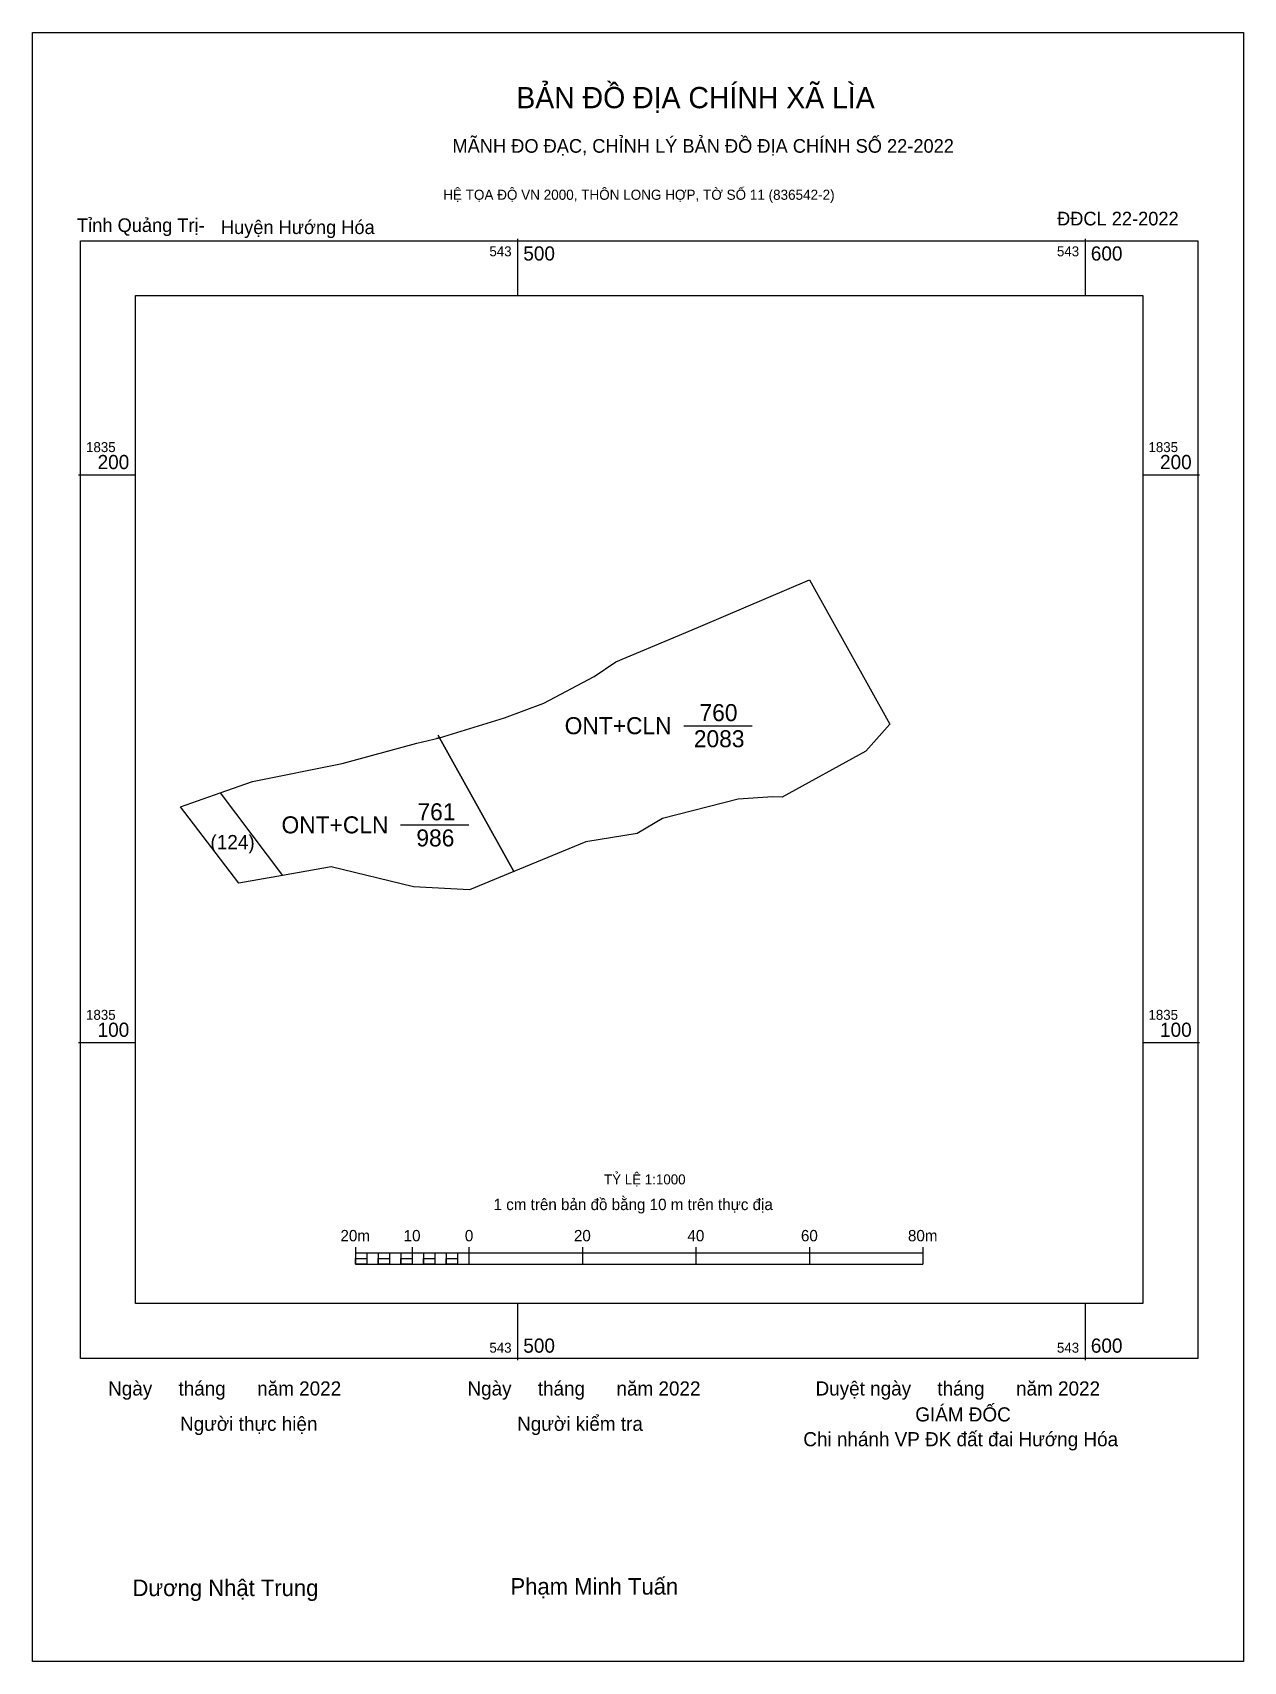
# Model space of a CAD drawing. Extents: x 543415 to 543628, y 1834991 to 1835278.
import ezdxf

# ---------------------------------------------------------------- set-up
doc = ezdxf.new("R2010")
doc.units = 0
for name, color, linetype in [('Level 10', 7, 'Continuous'), ('Level 13', 7, 'Continuous'), ('Level 15', 7, 'Continuous'), ('Level 23', 7, 'Continuous'), ('Level 27', 7, 'Continuous'), ('Level 29', 7, 'Continuous'), ('Level 50', 7, 'Continuous'), ('Level 6', 7, 'Continuous'), ('Level 62', 7, 'Continuous'), ('Level 63', 7, 'Continuous'), ('Level 9', 7, 'Continuous')]:
    doc.layers.add(name, color=color, linetype=linetype)

msp = doc.modelspace()

# ---------------------------------------------------------------- linework, layer by layer
at = {"layer": 'Level 10'}
for points in [[(543512.04, 1835135.32), (543499.33, 1835130.1), (543486.22, 1835153.67), (543497.71, 1835157.17), (543504.64, 1835159.76), (543513.48, 1835164.49), (543517.31, 1835167.05), (543528.54, 1835171.73), (543532.31, 1835173.34), (543551.44, 1835181.52), (543565.59, 1835156.1), (543561.37, 1835151.3), (543546.61, 1835143.23), (543544.97, 1835143.25), (543538.85, 1835142.84), (543525.5, 1835139.47), (543521.05, 1835136.83)], [(543499.33, 1835130.1), (543491.5, 1835126.88), (543481.68, 1835127.4), (543467.15, 1835130.95), (543458.58, 1835129.42), (543450.86, 1835128.04), (543440.61, 1835141.5), (543447.61, 1835143.96), (543453.31, 1835145.96), (543469.09, 1835149.14), (543482.26, 1835152.71), (543486.22, 1835153.67)]]:
    msp.add_lwpolyline(points, close=True, dxfattribs=at)
at = {"layer": 'Level 15'}
msp.add_lwpolyline([(543414.53, 1835277.9), (543627.89, 1835277.9), (543627.89, 1834990.98), (543414.53, 1834990.98)], close=True, dxfattribs=at)
at = {"layer": 'Level 23'}
for p, q in [((543485.97, 1835154.13), (543486.22, 1835153.67)), ((543486.22, 1835153.67), (543485.71, 1835153.55)), ((543486.22, 1835153.67), (543499.33, 1835130.1))]:
    msp.add_line(p, q, dxfattribs=at)
at = {"layer": 'Level 27'}
for p, q in [((543532.31, 1835173.34), (543532.31, 1835173.35)), ((543486.22, 1835153.67), (543486.21, 1835153.67)), ((543486.22, 1835153.67), (543486.22, 1835153.68)), ((543561.37, 1835151.3), (543561.38, 1835151.31)), ((543521.05, 1835136.83), (543521.04, 1835136.83)), ((543499.33, 1835130.1), (543499.32, 1835130.09))]:
    msp.add_line(p, q, dxfattribs=at)
at = {"layer": 'Level 29'}
for p, q in [((543529.29, 1835155.81), (543541.3, 1835155.81)), ((543479.39, 1835138.34), (543491.4, 1835138.34))]:
    msp.add_line(p, q, dxfattribs=at)
at = {"layer": 'Level 50'}
msp.add_lwpolyline([(543447.61, 1835143.96), (543458.6, 1835129.42)], dxfattribs=at)
at = {"layer": 'Level 62'}
msp.add_lwpolyline([(543432.65, 1835231.56), (543610.16, 1835231.56), (543610.16, 1835054.04), (543432.65, 1835054.04)], close=True, dxfattribs=at)
at = {"layer": 'Level 63'}
for p, q in [((543500, 1835241.56), (543500, 1835231.56)), ((543600, 1835241.56), (543600, 1835231.56)), ((543422.65, 1835200), (543432.65, 1835200)), ((543610.16, 1835200), (543620.16, 1835200)), ((543422.65, 1835100), (543432.65, 1835100)), ((543610.16, 1835100), (543620.16, 1835100)), ((543471.41, 1835063.98), (543471.41, 1835060.98)), ((543471.41, 1835062.98), (543571.41, 1835062.98)), ((543473.41, 1835062.98), (543473.41, 1835060.98)), ((543475.41, 1835062.98), (543475.41, 1835060.98)), ((543477.41, 1835062.98), (543477.41, 1835060.98)), ((543479.41, 1835062.98), (543479.41, 1835060.98)), ((543481.41, 1835063.98), (543481.41, 1835060.98)), ((543481.41, 1835062.98), (543481.41, 1835060.98)), ((543483.41, 1835062.98), (543483.41, 1835060.98)), ((543485.41, 1835062.98), (543485.41, 1835060.98)), ((543487.41, 1835062.98), (543487.41, 1835060.98)), ((543489.41, 1835062.98), (543489.41, 1835060.98)), ((543491.41, 1835063.98), (543491.41, 1835060.98)), ((543491.41, 1835062.98), (543491.41, 1835060.98)), ((543511.41, 1835063.98), (543511.41, 1835060.98)), ((543531.41, 1835063.98), (543531.41, 1835060.98)), ((543551.41, 1835063.98), (543551.41, 1835060.98)), ((543571.41, 1835063.98), (543571.41, 1835060.98)), ((543471.41, 1835060.98), (543571.41, 1835060.98)), ((543500, 1835054.04), (543500, 1835044.04)), ((543600, 1835054.04), (543600, 1835044.04))]:
    msp.add_line(p, q, dxfattribs=at)
for points in [[(543422.96, 1835241.24), (543619.85, 1835241.24), (543619.85, 1835044.36), (543422.96, 1835044.36)], [(543471.41, 1835061.98), (543473.41, 1835061.98), (543473.41, 1835060.98), (543471.41, 1835060.98)], [(543471.41, 1835061.98), (543473.41, 1835061.98), (543473.41, 1835060.98), (543471.41, 1835060.98)], [(543475.41, 1835061.98), (543477.41, 1835061.98), (543477.41, 1835060.98), (543475.41, 1835060.98)], [(543479.41, 1835061.98), (543481.41, 1835061.98), (543481.41, 1835060.98), (543479.41, 1835060.98)], [(543483.41, 1835061.98), (543485.41, 1835061.98), (543485.41, 1835060.98), (543483.41, 1835060.98)], [(543487.41, 1835061.98), (543489.41, 1835061.98), (543489.41, 1835060.98), (543487.41, 1835060.98)]]:
    msp.add_lwpolyline(points, close=True, dxfattribs=at)

# ---------------------------------------------------------------- texts
at = {"layer": 'Level 10'}
msp.add_text('(124)', height=2.5, dxfattribs=at).set_placement((543445.87, 1835134.05))
at = {"layer": 'Level 13'}
for s, p in [('760', (543532.05, 1835156.61)), ('ONT+CLN', (543508.29, 1835154.31)), ('2083', (543531.05, 1835152.01)), ('ONT+CLN', (543458.4, 1835136.84)), ('761', (543482.35, 1835139.14)), ('986', (543482.16, 1835134.54))]:
    msp.add_text(s, height=3, dxfattribs=at).set_placement(p)
at = {"layer": 'Level 6'}
msp.add_text('TỶ LỆ 1:1000', height=1.7579, dxfattribs=at).set_placement((543515.22, 1835075.01))
at = {"layer": 'Level 63'}
for s, height, p in [('BẢN ĐỒ ĐỊA CHÍNH XÃ LÌA', 3.7437, (543499.77, 1835264.57)), ('MÃNH ĐO ĐẠC, CHỈNH LÝ BẢN ĐỒ ĐỊA CHÍNH SỐ 22-2022', 2.4022, (543488.52, 1835256.73)), ('HỆ TỌA ĐỘ VN 2000, THÔN LONG HỢP, TỜ SỐ 11 (836542-2)', 1.7782, (543486.89, 1835248.44)), ('543', 1.75, (543495.03, 1835238.49)), ('500', 2.5, (543501, 1835237.74)), ('543', 1.75, (543595.03, 1835238.49)), ('600', 2.5, (543601, 1835237.74)), ('1835', 1.75, (543423.96, 1835204)), ('1835', 1.75, (543611.16, 1835204)), ('200', 2.5, (543425.99, 1835201)), ('200', 2.5, (543613.19, 1835201)), ('1835', 1.75, (543423.96, 1835104)), ('1835', 1.75, (543611.16, 1835104)), ('100', 2.5, (543425.99, 1835101)), ('100', 2.5, (543613.19, 1835101)), ('1 cm trên bản đồ bằng 10 m trên thực địa', 2, (543495.76, 1835070.48)), ('20m', 2, (543468.78, 1835064.98)), ('10', 2, (543479.92, 1835064.98)), ('0', 2, (543490.7, 1835064.98)), ('20', 2, (543509.92, 1835064.98)), ('40', 2, (543529.92, 1835064.98)), ('60', 2, (543549.92, 1835064.98)), ('80m', 2, (543568.78, 1835064.98)), ('500', 2.5, (543501, 1835045.36)), ('600', 2.5, (543601, 1835045.36)), ('543', 1.75, (543495.03, 1835045.36)), ('543', 1.75, (543595.03, 1835045.36)), ('Ngày     tháng      năm 2022', 2.4883, (543427.85, 1835037.82)), ('Ngày     tháng      năm 2022', 2.4883, (543491.16, 1835037.82)), ('Duyệt ngày     tháng      năm 2022', 2.4883, (543552.5, 1835037.82)), ('GIÁM ĐỐC', 2.488, (543570.07, 1835033.25)), ('Người thực hiện', 2.4883, (543440.52, 1835031.6)), ('Người kiểm tra', 2.4883, (543499.91, 1835031.6)), ('Chi nhánh VP ĐK đất đai Hướng Hóa', 2.4883, (543550.34, 1835028.88)), ('Dương Nhật Trung', 2.9024, (543432.14, 1835002.49)), ('Phạm Minh Tuấn', 2.9024, (543498.74, 1835002.75))]:
    msp.add_text(s, height=height, dxfattribs=at).set_placement(p)
at = {"layer": 'Level 9'}
for s, p in [('ĐĐCL 22-2022', (543595.05, 1835243.93)), ('Tỉnh Quảng Trị-', (543422.37, 1835242.77)), ('Huyện Hướng Hóa', (543447.71, 1835242.41))]:
    msp.add_text(s, height=2.4022, dxfattribs=at).set_placement(p)

doc.saveas('drawing.dxf')
